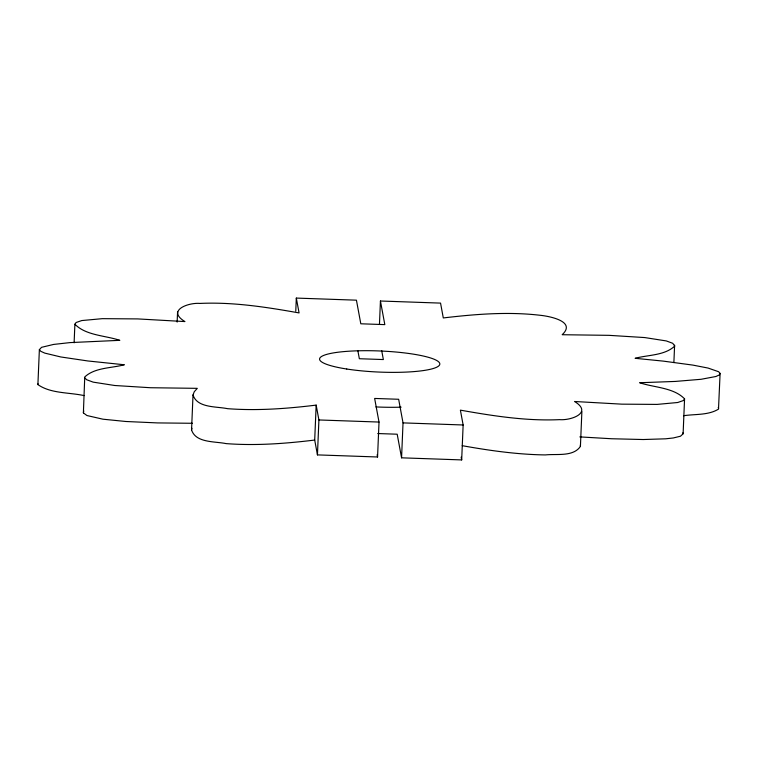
<?xml version="1.0" encoding="UTF-8"?>
<svg xmlns="http://www.w3.org/2000/svg" width="758" height="758" viewBox="0 0 758 758"><rect width="100%" height="100%" fill="white"/><g stroke="black" fill="none" stroke-linecap="round" stroke-linejoin="round"><path stroke-width="1.14" d="M84.138 395.61C69.054 392.284 50.786 393.686 37.9 384.6L39.369 349.665L41.557 347.325L53.591 344.435L69.944 342.607L119.811 340.333C105.267 335.434 85.9 335.595 74.89 324.216L76.103 322.51L81.76 320.558L102.339 318.663L137.653 318.91L184.924 321.572C166.201 310.24 188.609 302.433 199.875 303.427C233.189 301.883 266.38 307.132 299.078 312.921L296.321 298.084L356.431 300.177L360.808 323.789L384.818 324.623L380.44 301.011L440.55 303.105L443.297 317.943C475.408 314.153 508.012 311.519 540.246 315.29C548.972 316.171 576.8 321.297 562.161 334.723L609.053 335.339L644.745 337.566L666.291 340.929L672.753 343.308L674.715 346.084C664.595 355.644 648.033 354.801 635.119 358.297L663.307 361.121L692.926 365.11L708.086 368.066L718.65 371.742L720.1 373.4L718.499 409.121C708.351 415.412 695.01 413.963 683.517 415.735M74.113 342.843L74.89 324.216M192.504 423.286L157.588 422.917L125.913 421.495L102.917 419.193L86.933 415.526L83.389 412.883L84.744 376.972C94.864 367.422 111.426 368.265 124.34 364.769L87.814 360.96L60.782 356.961L44.76 353.105L40.818 351.324L39.369 349.665M177.145 322.084L177.58 311.595M193.015 394.946C197.165 408.145 216.418 406.326 227.571 408.676C257.114 410.912 286.818 408.685 316.162 405.113L314.703 440.057C285.349 443.629 255.654 445.856 226.111 443.61C214.959 441.26 195.697 443.079 191.556 429.89L193.015 394.946L194.266 391.734L197.307 388.342L150.406 387.726L114.723 385.5L93.177 382.136L86.715 379.758L84.849 377.948M295.772 311.178L296.321 298.084M720.1 373.4L719.247 374.973L715.922 376.499L701.122 379.284L675.236 381.435L639.648 382.733C654.192 387.632 673.559 387.471 684.569 398.85L683.365 400.556L677.699 402.507L657.129 404.402L621.806 404.156L574.536 401.494C593.268 412.816 570.859 420.633 559.584 419.638C526.279 421.183 493.079 415.924 460.39 410.144L463.138 424.982L461.679 459.916L401.569 457.823L403.029 422.888L398.651 399.276L374.642 398.443L379.019 422.054L377.56 456.989L317.45 454.895L318.91 419.96L316.162 405.113M379.464 324.301L380.44 301.011M462.228 445.685C489.687 450.603 517.449 454.544 545.39 454.923C556.609 453.654 573.219 457.055 580.42 446.405L581.879 411.461M673.881 362.589L674.611 345.117M579.832 436.902L611.687 438.749L643.239 439.526L665.685 438.806L673.303 437.963L680.495 436.22L683.11 433.784L684.569 398.85M37.9 384.6L38.033 383.813M191.556 429.89L191.954 428.298M83.768 410.902L83.389 412.883M318.91 419.96L379.019 422.054M403.029 422.888L463.138 424.982M377.759 433.538L397.192 434.211L401.569 457.823M718.205 407.52L718.631 408.335M682.854 432.809L683.11 433.784M461.158 457.14L461.679 459.916M381.691 350.566L383.359 359.557L359.349 358.724L357.89 350.85M377.143 454.743L377.56 456.989M314.703 440.057L317.45 454.895M580.382 444.965L580.42 446.405M401.124 407.16A60.147 10.546 2.4 0 1 375.911 406.923M346.757 369.023A60.147 10.546 2.4 0 0 439.725 364.57A60.147 10.546 2.4 0 0 352.707 351.001A60.147 10.546 2.4 0 0 346.757 369.023"/></g></svg>
